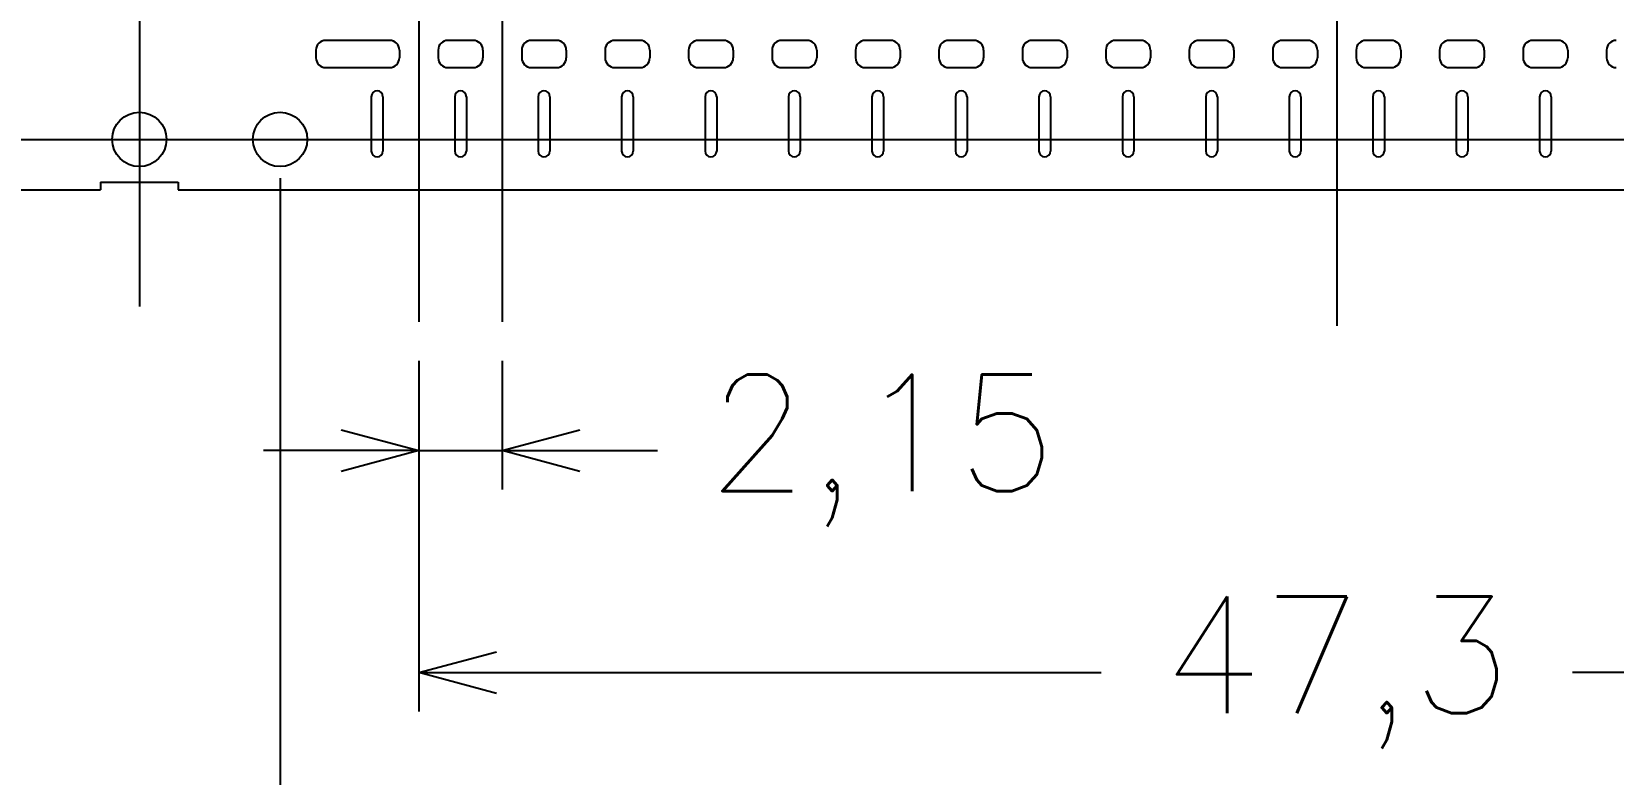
# Model space of a CAD drawing. Header units: millimetres. Extents: x -969 to -640, y 747 to 954.
# Drawn here: x -721.02 to -680.27, y 842.06 to 861.19 of the extents above; entities that cross this region are included whole.
import ezdxf

# ---------------------------------------------------------------- set-up
doc = ezdxf.new("R2010")
doc.units = ezdxf.units.MM
doc.header["$PDMODE"] = 3
doc.header["$PDSIZE"] = -1
doc.linetypes.add('CENTER', pattern=[10.16, 6.35, -1.27, 1.27, -1.27])
doc.layers.get('DEFPOINTS').update_dxf_attribs({"color": 10})
for name, color, linetype in [('1', 3, 'Continuous'), ('CEN', 8, 'CENTER'), ('DIM', 7, 'Continuous')]:
    doc.layers.add(name, color=color, linetype=linetype)
doc.styles.add('SIMPLEX', font='simplex')
doc.styles.get("Standard").update_dxf_attribs({"font": 'txt.shx', "bigfont": 'chineset.shx'})
doc.dimstyles.new('ISO-25', dxfattribs={"dimtxt": 2.5, "dimasz": 2.5, "dimexe": 1.25, "dimexo": 0.625, "dimtad": 1, "dimtxsty": 'Standard', "dimcen": 2.5, "dimadec": 0, "dimazin": 0, "dimtfac": 1, "dimtmove": 0, "dimatfit": 3, "dimfxl": 1, "dimarcsym": 0})

# ---------------------------------------------------------------- blocks, each defined once
blk = doc.blocks.new('_OPEN30')
at = {"color": 0, "linetype": 'ByBlock'}
for p, q in [((-1, 0.268), (0, 0)), ((0, 0), (-1, -0.268)), ((0, 0), (-1, 0))]:
    blk.add_line(p, q, dxfattribs=at)
blk = doc.blocks.new('*D20')
at = {"layer": 'DEFPOINTS', "color": 0, "transparency": 16777216}
for p in [(-714.624, 858.416), (-660.174, 858.416), (-660.174, 837.596)]:
    blk.add_point(p, dxfattribs=at)
at = {"layer": 'DIM', "color": 0, "lineweight": -2, "transparency": 16777216}
for p, q in [((-714.624, 857.416), (-714.624, 836.596)), ((-660.174, 857.416), (-660.174, 836.596)), ((-712.624, 837.596), (-694.899, 837.596)), ((-662.174, 837.596), (-679.899, 837.596))]:
    blk.add_line(p, q, dxfattribs=at)
at = {"layer": 'DIM', "color": 0, "lineweight": -2, "transparency": 16777216, "xscale": 2, "yscale": 2, "zscale": 2, "rotation": 180}
blk.add_blockref('_OPEN30', (-714.624, 837.596), dxfattribs=at)
at = {"layer": 'DIM', "color": 0, "lineweight": -2, "transparency": 16777216, "xscale": 2, "yscale": 2, "zscale": 2}
blk.add_blockref('_OPEN30', (-660.174, 837.596), dxfattribs=at)
at = {"layer": 'DIM', "color": 0, "transparency": 16777216, "insert": (-687.399, 837.596), "char_height": 3, "attachment_point": 5, "style": 'SIMPLEX'}
blk.add_mtext('54,45', dxfattribs=at)
blk = doc.blocks.new('*D21')
at = {"layer": 'DEFPOINTS', "color": 0, "transparency": 16777216}
for p in [(-711.049, 853.716), (-708.899, 853.716), (-708.899, 850.403)]:
    blk.add_point(p, dxfattribs=at)
at = {"layer": 'DIM', "color": 0, "lineweight": -2, "transparency": 16777216}
for p, q in [((-711.049, 852.716), (-711.049, 849.403)), ((-708.899, 852.716), (-708.899, 849.403)), ((-713.049, 850.403), (-715.049, 850.403)), ((-711.049, 850.403), (-708.899, 850.403)), ((-706.899, 850.403), (-704.899, 850.403))]:
    blk.add_line(p, q, dxfattribs=at)
at = {"layer": 'DIM', "color": 0, "lineweight": -2, "transparency": 16777216, "xscale": 2, "yscale": 2, "zscale": 2}
blk.add_blockref('_OPEN30', (-711.049, 850.403), dxfattribs=at)
at = {"layer": 'DIM', "color": 0, "lineweight": -2, "transparency": 16777216, "xscale": 2, "yscale": 2, "zscale": 2, "rotation": 180}
blk.add_blockref('_OPEN30', (-708.899, 850.403), dxfattribs=at)
at = {"layer": 'DIM', "color": 0, "transparency": 16777216, "insert": (-699.113, 850.403), "char_height": 3, "attachment_point": 5, "style": 'SIMPLEX'}
blk.add_mtext('2,15', dxfattribs=at)
blk = doc.blocks.new('*D22')
at = {"layer": 'DEFPOINTS', "color": 0, "transparency": 16777216}
for p in [(-711.049, 853.716), (-663.749, 853.716), (-663.749, 844.684)]:
    blk.add_point(p, dxfattribs=at)
at = {"layer": 'DIM', "color": 0, "lineweight": -2, "transparency": 16777216}
for p, q in [((-711.049, 852.716), (-711.049, 843.684)), ((-663.749, 852.716), (-663.749, 843.684)), ((-709.049, 844.684), (-693.47, 844.684)), ((-665.749, 844.684), (-681.327, 844.684))]:
    blk.add_line(p, q, dxfattribs=at)
at = {"layer": 'DIM', "color": 0, "lineweight": -2, "transparency": 16777216, "xscale": 2, "yscale": 2, "zscale": 2, "rotation": 180}
blk.add_blockref('_OPEN30', (-711.049, 844.684), dxfattribs=at)
at = {"layer": 'DIM', "color": 0, "lineweight": -2, "transparency": 16777216, "xscale": 2, "yscale": 2, "zscale": 2}
blk.add_blockref('_OPEN30', (-663.749, 844.684), dxfattribs=at)
at = {"layer": 'DIM', "color": 0, "transparency": 16777216, "insert": (-687.399, 844.684), "char_height": 3, "attachment_point": 5, "style": 'SIMPLEX'}
blk.add_mtext('47,3', dxfattribs=at)
blk = doc.blocks.new('*D30')
at = {"layer": 'DEFPOINTS', "color": 0, "transparency": 16777216}
for p in [(-660.174, 942.797), (-718.249, 920.116), (-660.174, 858.416)]:
    blk.add_point(p, dxfattribs=at)
at = {"layer": 'DIM', "color": 0, "lineweight": -2, "transparency": 16777216}
for p, q in [((-718.249, 921.116), (-718.249, 943.797)), ((-660.174, 859.416), (-660.174, 943.797)), ((-716.249, 942.797), (-698.14, 942.797)), ((-662.174, 942.797), (-680.283, 942.797))]:
    blk.add_line(p, q, dxfattribs=at)
at = {"layer": 'DIM', "color": 0, "lineweight": -2, "transparency": 16777216, "xscale": 2, "yscale": 2, "zscale": 2, "rotation": 180}
blk.add_blockref('_OPEN30', (-718.249, 942.797), dxfattribs=at)
at = {"layer": 'DIM', "color": 0, "lineweight": -2, "transparency": 16777216, "xscale": 2, "yscale": 2, "zscale": 2}
blk.add_blockref('_OPEN30', (-660.174, 942.797), dxfattribs=at)
at = {"layer": 'DIM', "color": 0, "transparency": 16777216, "insert": (-689.211, 942.797), "char_height": 3, "attachment_point": 5, "style": 'SIMPLEX'}
blk.add_mtext('58,075', dxfattribs=at)
blk = doc.blocks.new('*D33')
at = {"layer": 'DEFPOINTS', "color": 0, "transparency": 16777216}
for p in [(-899.724, 858.416), (-660.174, 858.416), (-899.724, 820.719)]:
    blk.add_point(p, dxfattribs=at)
at = {"layer": 'DIM', "color": 0, "lineweight": -2, "transparency": 16777216}
for p, q in [((-899.724, 857.416), (-899.724, 819.719)), ((-660.174, 857.416), (-660.174, 819.719)), ((-897.724, 820.719), (-788.877, 820.719)), ((-662.174, 820.719), (-771.02, 820.719))]:
    blk.add_line(p, q, dxfattribs=at)
at = {"layer": 'DIM', "color": 0, "lineweight": -2, "transparency": 16777216, "xscale": 2, "yscale": 2, "zscale": 2, "rotation": 180}
blk.add_blockref('_OPEN30', (-899.724, 820.719), dxfattribs=at)
at = {"layer": 'DIM', "color": 0, "lineweight": -2, "transparency": 16777216, "xscale": 2, "yscale": 2, "zscale": 2}
blk.add_blockref('_OPEN30', (-660.174, 820.719), dxfattribs=at)
at = {"layer": 'DIM', "color": 0, "transparency": 16777216, "insert": (-779.949, 820.719), "char_height": 3, "attachment_point": 5, "style": 'SIMPLEX'}
blk.add_mtext('239,55', dxfattribs=at)

msp = doc.modelspace()

# ---------------------------------------------------------------- linework, layer by layer
at = {"layer": '1'}
for p, q in [((-713.6986804, 860.71640189), (-713.6986804, 860.51640189)), ((-713.4486804, 860.26640189), (-711.7986804, 860.26640189)), ((-710.2986804, 860.26640189), (-709.6486804, 860.26640189)), ((-708.1486804, 860.26640189), (-707.4986804, 860.26640189)), ((-705.9986804, 860.26640189), (-705.3486804, 860.26640189)), ((-703.8486804, 860.26640189), (-703.1986804, 860.26640189)), ((-701.6986804, 860.26640189), (-701.0486804, 860.26640189)), ((-699.5486804, 860.26640189), (-698.8986804, 860.26640189)), ((-697.3986804, 860.26640189), (-696.7486804, 860.26640189)), ((-695.2486804, 860.26640189), (-694.5986804, 860.26640189)), ((-693.0986804, 860.26640189), (-692.4486804, 860.26640189)), ((-690.9486804, 860.26640189), (-690.2986804, 860.26640189)), ((-688.7986804, 860.26640189), (-688.1486804, 860.26640189)), ((-686.6486804, 860.26640189), (-685.9986804, 860.26640189)), ((-684.4986804, 860.26640189), (-683.8486804, 860.26640189)), ((-682.3486804, 860.26640189), (-681.6986804, 860.26640189)), ((-712.2736804, 859.51640189), (-712.2736804, 858.11640189)), ((-712.2736804, 859.51640189), (-712.2736804, 858.11640189)), ((-711.9736804, 859.51640189), (-711.9736804, 858.11640189)), ((-711.9736804, 859.51640189), (-711.9736804, 858.11640189)), ((-710.1236804, 859.51640189), (-710.1236804, 858.11640189)), ((-710.1236804, 859.51640189), (-710.1236804, 858.11640189)), ((-709.8236804, 859.51640189), (-709.8236804, 858.11640189)), ((-709.8236804, 859.51640189), (-709.8236804, 858.11640189)), ((-707.9736804, 859.51640189), (-707.9736804, 858.11640189)), ((-707.9736804, 859.51640189), (-707.9736804, 858.11640189)), ((-707.6736804, 859.51640189), (-707.6736804, 858.11640189)), ((-707.6736804, 859.51640189), (-707.6736804, 858.11640189)), ((-705.8236804, 859.51640189), (-705.8236804, 858.11640189)), ((-705.8236804, 859.51640189), (-705.8236804, 858.11640189)), ((-705.5236804, 859.51640189), (-705.5236804, 858.11640189)), ((-705.5236804, 859.51640189), (-705.5236804, 858.11640189)), ((-703.6736804, 859.51640189), (-703.6736804, 858.11640189)), ((-703.6736804, 859.51640189), (-703.6736804, 858.11640189)), ((-703.3736804, 859.51640189), (-703.3736804, 858.11640189)), ((-703.3736804, 859.51640189), (-703.3736804, 858.11640189)), ((-701.5236804, 859.51640189), (-701.5236804, 858.11640189)), ((-701.5236804, 859.51640189), (-701.5236804, 858.11640189)), ((-701.2236804, 859.51640189), (-701.2236804, 858.11640189)), ((-701.2236804, 859.51640189), (-701.2236804, 858.11640189)), ((-699.3736804, 859.51640189), (-699.3736804, 858.11640189)), ((-699.3736804, 859.51640189), (-699.3736804, 858.11640189)), ((-699.0736804, 859.51640189), (-699.0736804, 858.11640189)), ((-699.0736804, 859.51640189), (-699.0736804, 858.11640189)), ((-697.2236804, 859.51640189), (-697.2236804, 858.11640189)), ((-697.2236804, 859.51640189), (-697.2236804, 858.11640189)), ((-696.9236804, 859.51640189), (-696.9236804, 858.11640189)), ((-696.9236804, 859.51640189), (-696.9236804, 858.11640189)), ((-695.0736804, 859.51640189), (-695.0736804, 858.11640189)), ((-695.0736804, 859.51640189), (-695.0736804, 858.11640189)), ((-694.7736804, 859.51640189), (-694.7736804, 858.11640189)), ((-694.7736804, 859.51640189), (-694.7736804, 858.11640189)), ((-692.9236804, 859.51640189), (-692.9236804, 858.11640189)), ((-692.9236804, 859.51640189), (-692.9236804, 858.11640189)), ((-692.6236804, 859.51640189), (-692.6236804, 858.11640189)), ((-692.6236804, 859.51640189), (-692.6236804, 858.11640189)), ((-690.7736804, 859.51640189), (-690.7736804, 858.11640189)), ((-690.7736804, 859.51640189), (-690.7736804, 858.11640189)), ((-690.4736804, 859.51640189), (-690.4736804, 858.11640189)), ((-690.4736804, 859.51640189), (-690.4736804, 858.11640189)), ((-688.6236804, 859.51640189), (-688.6236804, 858.11640189)), ((-688.6236804, 859.51640189), (-688.6236804, 858.11640189)), ((-688.3236804, 859.51640189), (-688.3236804, 858.11640189)), ((-688.3236804, 859.51640189), (-688.3236804, 858.11640189)), ((-686.4736804, 859.51640189), (-686.4736804, 858.11640189)), ((-686.4736804, 859.51640189), (-686.4736804, 858.11640189)), ((-686.1736804, 859.51640189), (-686.1736804, 858.11640189)), ((-686.1736804, 859.51640189), (-686.1736804, 858.11640189)), ((-684.3236804, 859.51640189), (-684.3236804, 858.11640189)), ((-684.3236804, 859.51640189), (-684.3236804, 858.11640189)), ((-684.0236804, 859.51640189), (-684.0236804, 858.11640189)), ((-684.0236804, 859.51640189), (-684.0236804, 858.11640189)), ((-682.1736804, 859.51640189), (-682.1736804, 858.11640189)), ((-682.1736804, 859.51640189), (-682.1736804, 858.11640189)), ((-681.8736804, 859.51640189), (-681.8736804, 858.11640189)), ((-681.8736804, 859.51640189), (-681.8736804, 858.11640189)), ((-719.2486804, 857.31640189), (-718.2486804, 857.31640189)), ((-719.2486804, 857.31640189), (-719.2486804, 857.11640189)), ((-718.2486804, 857.31640189), (-717.2486804, 857.31640189)), ((-717.2486804, 857.31640189), (-717.2486804, 857.11640189))]:
    msp.add_line(p, q, dxfattribs=at)
at = {"layer": '1', "linetype": 'ByBlock'}
for p, q in [((-711.7986804, 860.96640189), (-713.4486804, 860.96640189)), ((-711.5486804, 860.71640189), (-711.5486804, 860.51640189)), ((-710.5486804, 860.71640189), (-710.5486804, 860.51640189)), ((-709.6486804, 860.96640189), (-710.2986804, 860.96640189)), ((-709.3986804, 860.71640189), (-709.3986804, 860.51640189)), ((-708.3986804, 860.71640189), (-708.3986804, 860.51640189)), ((-707.4986804, 860.96640189), (-708.1486804, 860.96640189)), ((-707.2486804, 860.71640189), (-707.2486804, 860.51640189)), ((-706.2486804, 860.71640189), (-706.2486804, 860.51640189)), ((-705.3486804, 860.96640189), (-705.9986804, 860.96640189)), ((-705.0986804, 860.71640189), (-705.0986804, 860.51640189)), ((-704.0986804, 860.71640189), (-704.0986804, 860.51640189)), ((-703.1986804, 860.96640189), (-703.8486804, 860.96640189)), ((-702.9486804, 860.71640189), (-702.9486804, 860.51640189)), ((-701.9486804, 860.71640189), (-701.9486804, 860.51640189)), ((-701.0486804, 860.96640189), (-701.6986804, 860.96640189)), ((-700.7986804, 860.71640189), (-700.7986804, 860.51640189)), ((-699.7986804, 860.71640189), (-699.7986804, 860.51640189)), ((-698.8986804, 860.96640189), (-699.5486804, 860.96640189)), ((-698.6486804, 860.71640189), (-698.6486804, 860.51640189)), ((-697.6486804, 860.71640189), (-697.6486804, 860.51640189)), ((-696.7486804, 860.96640189), (-697.3986804, 860.96640189)), ((-696.4986804, 860.71640189), (-696.4986804, 860.51640189)), ((-695.4986804, 860.71640189), (-695.4986804, 860.51640189)), ((-694.5986804, 860.96640189), (-695.2486804, 860.96640189)), ((-694.3486804, 860.71640189), (-694.3486804, 860.51640189)), ((-693.3486804, 860.71640189), (-693.3486804, 860.51640189)), ((-692.4486804, 860.96640189), (-693.0986804, 860.96640189)), ((-692.1986804, 860.71640189), (-692.1986804, 860.51640189)), ((-691.1986804, 860.71640189), (-691.1986804, 860.51640189)), ((-690.2986804, 860.96640189), (-690.9486804, 860.96640189)), ((-690.0486804, 860.71640189), (-690.0486804, 860.51640189)), ((-689.0486804, 860.71640189), (-689.0486804, 860.51640189)), ((-688.1486804, 860.96640189), (-688.7986804, 860.96640189)), ((-687.8986804, 860.71640189), (-687.8986804, 860.51640189)), ((-686.8986804, 860.71640189), (-686.8986804, 860.51640189)), ((-685.9986804, 860.96640189), (-686.6486804, 860.96640189)), ((-685.7486804, 860.71640189), (-685.7486804, 860.51640189)), ((-684.7486804, 860.71640189), (-684.7486804, 860.51640189)), ((-683.8486804, 860.96640189), (-684.4986804, 860.96640189)), ((-683.5986804, 860.71640189), (-683.5986804, 860.51640189)), ((-682.5986804, 860.71640189), (-682.5986804, 860.51640189)), ((-681.6986804, 860.96640189), (-682.3486804, 860.96640189)), ((-681.4486804, 860.71640189), (-681.4486804, 860.51640189)), ((-680.4486804, 860.71640189), (-680.4486804, 860.51640189)), ((-749.0986804, 857.11640189), (-719.2486804, 857.11640189)), ((-717.2486804, 857.11640189), (-687.3986804, 857.11640189)), ((-687.3986804, 857.11640189), (-657.5486804, 857.11640189))]:
    msp.add_line(p, q, dxfattribs=at)
at = {"layer": '1'}
for centre in [(-718.2486804, 858.41640189), (-714.6236804, 858.41640189)]:
    msp.add_circle(centre, 0.7, dxfattribs=at)
for centre, radius, start, end in [((-713.4486804, 860.71640189), 0.25, 90, 180), ((-713.4486804, 860.51640189), 0.25, 180, 270), ((-712.1236804, 859.51640189), 0.15, 0, 180), ((-712.1236804, 859.51640189), 0.15, 0, 180), ((-709.9736804, 859.51640189), 0.15, 0, 180), ((-709.9736804, 859.51640189), 0.15, 0, 180), ((-707.8236804, 859.51640189), 0.15, 0, 180), ((-707.8236804, 859.51640189), 0.15, 0, 180), ((-705.6736804, 859.51640189), 0.15, 0, 180), ((-705.6736804, 859.51640189), 0.15, 0, 180), ((-703.5236804, 859.51640189), 0.15, 0, 180), ((-703.5236804, 859.51640189), 0.15, 0, 180), ((-701.3736804, 859.51640189), 0.15, 0, 180), ((-701.3736804, 859.51640189), 0.15, 0, 180), ((-699.2236804, 859.51640189), 0.15, 0, 180), ((-699.2236804, 859.51640189), 0.15, 0, 180), ((-697.0736804, 859.51640189), 0.15, 0, 180), ((-697.0736804, 859.51640189), 0.15, 0, 180), ((-694.9236804, 859.51640189), 0.15, 0, 180), ((-694.9236804, 859.51640189), 0.15, 0, 180), ((-692.7736804, 859.51640189), 0.15, 0, 180), ((-692.7736804, 859.51640189), 0.15, 0, 180), ((-690.6236804, 859.51640189), 0.15, 0, 180), ((-690.6236804, 859.51640189), 0.15, 0, 180), ((-688.4736804, 859.51640189), 0.15, 0, 180), ((-688.4736804, 859.51640189), 0.15, 0, 180), ((-686.3236804, 859.51640189), 0.15, 0, 180), ((-686.3236804, 859.51640189), 0.15, 0, 180), ((-684.1736804, 859.51640189), 0.15, 0, 180), ((-684.1736804, 859.51640189), 0.15, 0, 180), ((-682.0236804, 859.51640189), 0.15, 0, 180), ((-682.0236804, 859.51640189), 0.15, 0, 180), ((-712.1236804, 858.11640189), 0.15, 180, 0), ((-712.1236804, 858.11640189), 0.15, 180, 0), ((-709.9736804, 858.11640189), 0.15, 180, 0), ((-709.9736804, 858.11640189), 0.15, 180, 0), ((-707.8236804, 858.11640189), 0.15, 180, 0), ((-707.8236804, 858.11640189), 0.15, 180, 0), ((-705.6736804, 858.11640189), 0.15, 180, 0), ((-705.6736804, 858.11640189), 0.15, 180, 0), ((-703.5236804, 858.11640189), 0.15, 180, 0), ((-703.5236804, 858.11640189), 0.15, 180, 0), ((-701.3736804, 858.11640189), 0.15, 180, 0), ((-701.3736804, 858.11640189), 0.15, 180, 0), ((-699.2236804, 858.11640189), 0.15, 180, 0), ((-699.2236804, 858.11640189), 0.15, 180, 0), ((-697.0736804, 858.11640189), 0.15, 180, 0), ((-697.0736804, 858.11640189), 0.15, 180, 0), ((-694.9236804, 858.11640189), 0.15, 180, 0), ((-694.9236804, 858.11640189), 0.15, 180, 0), ((-692.7736804, 858.11640189), 0.15, 180, 0), ((-692.7736804, 858.11640189), 0.15, 180, 0), ((-690.6236804, 858.11640189), 0.15, 180, 0), ((-690.6236804, 858.11640189), 0.15, 180, 0), ((-688.4736804, 858.11640189), 0.15, 180, 0), ((-688.4736804, 858.11640189), 0.15, 180, 0), ((-686.3236804, 858.11640189), 0.15, 180, 0), ((-686.3236804, 858.11640189), 0.15, 180, 0), ((-684.1736804, 858.11640189), 0.15, 180, 0), ((-684.1736804, 858.11640189), 0.15, 180, 0), ((-682.0236804, 858.11640189), 0.15, 180, 0), ((-682.0236804, 858.11640189), 0.15, 180, 0)]:
    msp.add_arc(centre, radius, start, end, dxfattribs=at)
at = {"layer": '1', "linetype": 'ByBlock'}
for centre, start, end in [((-711.7986804, 860.71640189), 360, 90), ((-710.2986804, 860.71640189), 90, 180), ((-709.6486804, 860.71640189), 360, 90), ((-708.1486804, 860.71640189), 90, 180), ((-707.4986804, 860.71640189), 360, 90), ((-705.9986804, 860.71640189), 90, 180), ((-705.3486804, 860.71640189), 360, 90), ((-703.8486804, 860.71640189), 90, 180), ((-703.1986804, 860.71640189), 360, 90), ((-701.6986804, 860.71640189), 90, 180), ((-701.0486804, 860.71640189), 360, 90), ((-699.5486804, 860.71640189), 90, 180), ((-698.8986804, 860.71640189), 360, 90), ((-697.3986804, 860.71640189), 90, 180), ((-696.7486804, 860.71640189), 360, 90), ((-695.2486804, 860.71640189), 90, 180), ((-694.5986804, 860.71640189), 360, 90), ((-693.0986804, 860.71640189), 90, 180), ((-692.4486804, 860.71640189), 360, 90), ((-690.9486804, 860.71640189), 90, 180), ((-690.2986804, 860.71640189), 360, 90), ((-688.7986804, 860.71640189), 90, 180), ((-688.1486804, 860.71640189), 360, 90), ((-686.6486804, 860.71640189), 90, 180), ((-685.9986804, 860.71640189), 360, 90), ((-684.4986804, 860.71640189), 90, 180), ((-683.8486804, 860.71640189), 360, 90), ((-682.3486804, 860.71640189), 90, 180), ((-681.6986804, 860.71640189), 360, 90), ((-680.1986804, 860.71640189), 90, 180), ((-711.7986804, 860.51640189), 270, 360), ((-710.2986804, 860.51640189), 180, 270), ((-709.6486804, 860.51640189), 270, 360), ((-708.1486804, 860.51640189), 180, 270), ((-707.4986804, 860.51640189), 270, 360), ((-705.9986804, 860.51640189), 180, 270), ((-705.3486804, 860.51640189), 270, 360), ((-703.8486804, 860.51640189), 180, 270), ((-703.1986804, 860.51640189), 270, 360), ((-701.6986804, 860.51640189), 180, 270), ((-701.0486804, 860.51640189), 270, 360), ((-699.5486804, 860.51640189), 180, 270), ((-698.8986804, 860.51640189), 270, 360), ((-697.3986804, 860.51640189), 180, 270), ((-696.7486804, 860.51640189), 270, 360), ((-695.2486804, 860.51640189), 180, 270), ((-694.5986804, 860.51640189), 270, 360), ((-693.0986804, 860.51640189), 180, 270), ((-692.4486804, 860.51640189), 270, 360), ((-690.9486804, 860.51640189), 180, 270), ((-690.2986804, 860.51640189), 270, 360), ((-688.7986804, 860.51640189), 180, 270), ((-688.1486804, 860.51640189), 270, 360), ((-686.6486804, 860.51640189), 180, 270), ((-685.9986804, 860.51640189), 270, 360), ((-684.4986804, 860.51640189), 180, 270), ((-683.8486804, 860.51640189), 270, 360), ((-682.3486804, 860.51640189), 180, 270), ((-681.6986804, 860.51640189), 270, 360), ((-680.1986804, 860.51640189), 180, 270)]:
    msp.add_arc(centre, 0.25, start, end, dxfattribs=at)
at = {"layer": 'CEN', "linetype": 'ByBlock'}
for p, q in [((-687.3986804, 920.61640189), (-687.3986804, 853.61640189)), ((-711.0486804, 920.51640189), (-711.0486804, 853.71640189)), ((-708.8986804, 920.51640189), (-708.8986804, 853.71640189)), ((-718.2486804, 920.11640189), (-718.2486804, 854.11640189)), ((-718.2486804, 920.11640189), (-718.2486804, 854.11640189)), ((-718.2486804, 920.11640189), (-718.2486804, 854.11640189)), ((-904.7736804, 858.41640189), (-656.1236804, 858.41640189))]:
    msp.add_line(p, q, dxfattribs=at)

# ---------------------------------------------------------------- dimensions: what is measured, and where the dimension line sits
at = {"layer": 'DIM'}
for base, p1, p2, picture, middle in [((-660.1736803994, 942.7969729261), (-718.2486803994, 920.1164018862), (-660.1736803994, 858.4164018862), '*D30', (-689.2111803994, 942.7969729261)), ((-899.7236803994, 820.7191054108), (-660.1736803994, 858.4164018862), (-899.7236803994, 858.4164018862), '*D33', (-779.9486803994, 820.7191054108)), ((-660.1736803994, 837.5960476242), (-714.6236803994, 858.4164018862), (-660.1736803994, 858.4164018862), '*D20', (-687.3986803994, 837.5960476242)), ((-708.8986804, 850.40295123), (-711.0486804, 853.71640189), (-708.8986804, 853.71640189), '*D21', (-699.11296611, 850.40295123)), ((-663.7486803994, 844.6837053397), (-711.0486803994, 853.7164018862), (-663.7486803994, 853.7164018862), '*D22', (-687.3986803994, 844.6837053397))]:
    dim = msp.add_linear_dim(base=base, p1=p1, p2=p2, dimstyle='ISO-25', override={"dimtxt": 3, "dimasz": 2, "dimexe": 1, "dimexo": 1, "dimgap": 1.5, "dimtad": 0, "dimdec": 8, "dimtxsty": 'SIMPLEX', "dimblk1": 'OPEN30', "dimblk2": 'OPEN30', "dimsah": 1, "dimtp": 0.05, "dimtm": 0.05, "dimtfac": 0.5, "dimtdec": 8}, dxfattribs=at)
    dim.commit()
    dim.dimension.update_dxf_attribs({"geometry": picture, "text_midpoint": middle})

doc.saveas('drawing.dxf')
